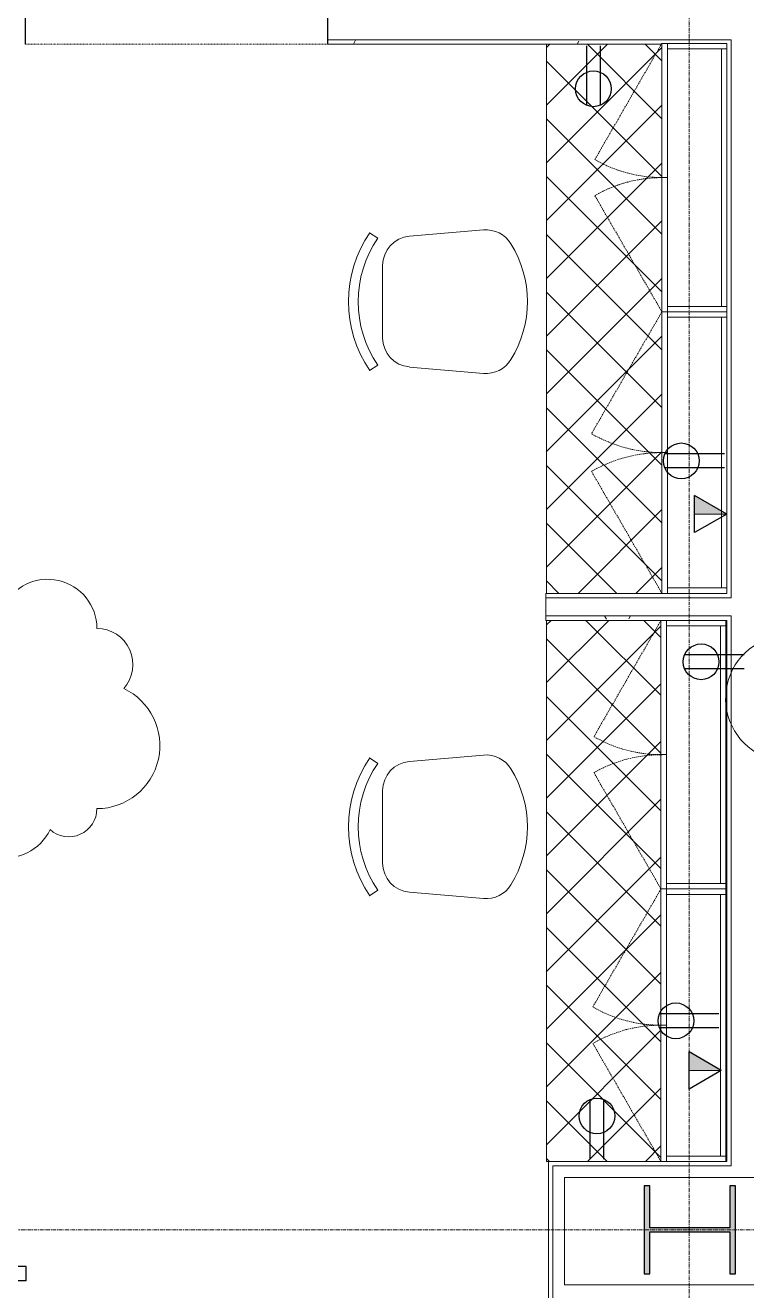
# Model space of a CAD drawing. Header units: inches. Extents: x -610 to 219, y 1022 to 1725.
# Drawn here: x -188.5 to -88.4, y 1257.6 to 1433.2 of the extents above; entities that cross this region are included whole.
import ezdxf

# ---------------------------------------------------------------- set-up
doc = ezdxf.new("R2010")
doc.units = ezdxf.units.IN
doc.header["$MEASUREMENT"] = 0
for name, pattern in [('Dash', [0.25, 0.125, -0.125]), ('Grid Line 1_2_', [0.875, 0.5, -0.125, 0.125, -0.125]), ('Hidden', [0.28125, 0.1875, -0.09375]), ('Overhead', [0.15625, 0.09375, -0.0625])]:
    doc.linetypes.add(name, pattern=pattern)
for name, color, linetype, lineweight in [('A-ANNO-NOTE', 131, 'Continuous', 9), ('A-DETL-GENF', 92, 'Overhead', 9), ('A-DETL-MEDM', 33, 'Continuous', 30), ('A-DOOR', 31, 'Continuous', 18), ('A-DOOR-FRAM', 31, 'Continuous', 30), ('A-WALL', 113, 'Continuous', 18), ('A-WALL-PATT', 111, 'Continuous', 18), ('G-ANNO-REVC', 71, 'Continuous', 9), ('I-FURN', 30, 'Continuous', 9), ('I-WALL', 2, 'Continuous', 18), ('Q-CASE', 31, 'Continuous', 9), ('Q-CASE-HDLN', 31, 'Dash', 9), ('S-COLS', 52, 'Continuous', 18), ('S-GRID', 1, 'Continuous', 9)]:
    doc.layers.add(name, color=color, linetype=linetype, lineweight=lineweight)
pattern_1 = [(0, (0, 0), (15.36, 3.84), [0.634, -10.886, 0.634, -10.886, -61.44]), (0, (0, 0), (15.36, 3.84), [-23.04, 0.634, -22.406, 0.634, -10.886, -26.88]), (0, (0, 0), (15.36, 3.84), [-57.6, 0.634, -7.046, 0.634, -18.566]), (120, (5.76, 1.92), (-11.005538, 11.38215), [0.634, -10.886, 0.634, -10.886, -61.44]), (120, (5.76, 1.92), (-11.005538, 11.38215), [-23.04, 0.634, -22.406, 0.634, -10.886, -26.88]), (120, (5.76, 1.92), (-11.005538, 11.38215), [-57.6, 0.634, -7.046, 0.634, -18.566]), (240, (7.68, 9.6), (-4.354462, -15.22215), [0.634, -10.886, 0.634, -10.886, -61.44]), (240, (7.68, 9.6), (-4.354462, -15.22215), [-23.04, 0.634, -22.406, 0.634, -10.886, -26.88]), (240, (7.68, 9.6), (-4.354462, -15.22215), [-57.6, 0.634, -7.046, 0.634, -18.566])]

# ---------------------------------------------------------------- blocks, each defined once
blk = doc.blocks.new('W-Wide Flange-Column - W12X87 2-4626827-FIRST FLOOR POWER _ SIGNAL')
at = {"layer": 'S-COLS'}
blk.add_hatch(color=250, dxfattribs=at).paths.add_polyline_path([(-6.11, -5.54), (-6.11, -6.35), (6.11, -6.35), (6.11, -5.54), (0.26, -5.54), (0.26, 5.54), (6.11, 5.54), (6.11, 6.35), (-6.11, 6.35), (-6.11, 5.54), (-0.26, 5.54), (-0.26, -5.54)], flags=0)
at = {"layer": 'S-COLS', "color": 8, "lineweight": 30}
for p, q in [((6.11, 6.35), (-6.11, 6.35)), ((-6.11, 6.35), (-6.11, 5.54)), ((-6.11, 5.54), (-0.26, 5.54)), ((-0.26, 5.54), (-0.26, -5.54)), ((0.26, -5.54), (0.26, 5.54)), ((0.26, 5.54), (6.11, 5.54)), ((6.11, 5.54), (6.11, 6.35)), ((-0.26, -5.54), (-6.11, -5.54)), ((-6.11, -5.54), (-6.11, -6.35)), ((-6.11, -6.35), (6.11, -6.35)), ((6.11, -5.54), (0.26, -5.54)), ((6.11, -6.35), (6.11, -5.54))]:
    blk.add_line(p, q, dxfattribs=at)
blk = doc.blocks.new('C-Counter Top - ADJ HEIGHT 2-4830192-FIRST FLOOR POWER _ SIGNAL')
at = {"layer": 'Q-CASE'}
h = blk.add_hatch(dxfattribs=at)
h.set_pattern_fill('FP_2', color=256, style=0, pattern_type=2)
h.set_pattern_definition([(135, (1383.399, 91.187), (-4.006467, -4.006467), []), (225, (1383.399, 91.187), (4.006467, -4.006467), [])])
h.paths.add_polyline_path([(107.86, -9.13), (32.8, -9.13), (32.8, -25), (107.86, -25), (107.86, -20.06)], flags=0)
h.paths.add_polyline_path([(29.05, -9), (-47.14, -9), (-47.14, -25), (29.05, -25), (29.05, -20.06)], flags=0)
for p, q in [((-47.14, -25), (29.05, -25)), ((32.8, -25), (107.86, -25)), ((107.86, -25), (107.86, -24.75))]:
    blk.add_line(p, q, dxfattribs=at)
blk = doc.blocks.new('Door-Opening - 42_ x 80_-4757037-FIRST FLOOR POWER _ SIGNAL')
at = {"layer": 'A-DETL-GENF'}
for p, q in [((20.68, 2.69), (-21.32, 2.69)), ((-21.32, -2.69), (20.68, -2.69))]:
    blk.add_line(p, q, dxfattribs=at)
at = {"layer": 'A-DETL-MEDM'}
for p, q in [((-21.32, 2.69), (-21.32, -2.69)), ((20.68, -2.69), (20.68, 2.69))]:
    blk.add_line(p, q, dxfattribs=at)
blk = doc.blocks.new('F-Chairs - Side 01-3064985-FIRST FLOOR POWER _ SIGNAL')
at = {"layer": 'I-FURN'}
for p, q in [((-9.57, -3.52), (-8.8, -4.64)), ((8.8, -4.64), (9.57, -3.52)), ((5.02, -5.32), (-5.02, -5.32)), ((-9.07, -9.03), (-9.96, -19.32)), ((9.96, -19.32), (9.07, -9.03))]:
    blk.add_line(p, q, dxfattribs=at)
for centre, radius, start, end in [((0, -17.51), 16.94, 55.6197, 124.3803), ((0, -17.51), 15.59, 55.6197, 124.3803), ((-5.02, -9.38), 4.06, 90, 175.0303), ((5.02, -9.38), 4.06, 4.9697, 90), ((-5.91, -19.67), 4.06, 175.0303, 238.407), ((5.91, -19.67), 4.06, 301.593, 4.9697), ((0, -10.06), 15.35, 238.407, 301.593)]:
    blk.add_arc(centre, radius, start, end, dxfattribs=at)
blk = doc.blocks.new('Single Flush - OTJ_SOLIDFLUSH_ALUM-4815211-FIRST FLOOR POWER _ SIGNAL')
at = {"layer": 'A-DOOR', "lineweight": 30}
for p, q in [((16.15625, 38.5), (16.15625, 2.6875)), ((17.90625, 38.5), (16.15625, 38.5)), ((17.90625, 2.6875), (17.90625, 38.5)), ((16.15625, 2.6875), (17.90625, 2.6875))]:
    blk.add_line(p, q, dxfattribs=at)
at = {"layer": 'A-DOOR', "lineweight": 9}
blk.add_arc((17.90625, 2.6875), 35.8125, 90, 180.5, dxfattribs=at)
at = {"layer": 'A-DOOR-FRAM'}
for p, q in [((-20, -3.0625), (-20, 2.6875)), ((-20, 2.6875), (-18, 2.6875)), ((-18, -3.0625), (-18, 2.6875)), ((18.000004, -3.0625), (18.000004, 2.6875)), ((18.000004, 2.6875), (20.000004, 2.6875)), ((20.000004, -3.0625), (20.000004, 2.6875)), ((-20, -3.0625), (-18, -3.0625)), ((18.000004, -3.0625), (20.000004, -3.0625))]:
    blk.add_line(p, q, dxfattribs=at)
blk = doc.blocks.new('CW Cupbd Ohead - 23_5_h x 13 7_8_d - 2 Doors - No Handle - 1 Shelf-4830462-FIRST FLOOR POWER _ SIGNAL')
at = {"layer": 'Q-CASE'}
for p, q in [((2, -2.36), (2.75, -2.36)), ((2, -10.57), (2, -2.36)), ((2.75, -2.36), (2.75, -10.57)), ((38.5, -2.36), (2.75, -2.36)), ((2.75, -3.11), (38.5, -3.11)), ((38.5, -2.36), (39.25, -2.36)), ((38.5, -10.57), (38.5, -2.36)), ((39.25, -10.57), (39.25, -2.36)), ((2, -10.57), (20.62, -10.57)), ((2, -10.57), (2, -11.36)), ((2.75, -10.57), (2, -10.57)), ((20.62, -11.36), (2, -11.36)), ((20.62, -11.36), (20.62, -10.57)), ((20.62, -10.57), (39.25, -10.57)), ((20.62, -10.57), (20.62, -11.36)), ((39.25, -11.36), (20.62, -11.36)), ((39.25, -10.57), (38.5, -10.57)), ((39.25, -11.36), (39.25, -10.57))]:
    blk.add_line(p, q, dxfattribs=at)
at = {"layer": 'Q-CASE', "linetype": 'Hidden'}
for p, q in [((2, -11.36), (18.13, -20.67)), ((39.25, -11.36), (23.12, -20.67))]:
    blk.add_line(p, q, dxfattribs=at)
for centre, start, end in [((2, -11.36), 330, 0.5), ((39.25, -11.36), 179.5, 210)]:
    blk.add_arc(centre, 18.62, start, end, dxfattribs=at)
at = {"layer": 'Q-CASE-HDLN'}
for p, q in [((2, -11.36), (2, -2.36)), ((2, -2.36), (39.25, -2.36)), ((39.25, -2.36), (39.25, -11.36)), ((39.25, -11.36), (2, -11.36))]:
    blk.add_line(p, q, dxfattribs=at)
blk = doc.blocks.new('CW Cupbd Ohead - 23_5_h x 13 7_8_d - 2 Doors - No Handle - 1 Shelf-4830568-FIRST FLOOR POWER _ SIGNAL')
at = {"layer": 'Q-CASE'}
for p, q in [((2, -2.36), (2.75, -2.36)), ((2, -10.57), (2, -2.36)), ((2.75, -2.36), (2.75, -10.57)), ((39.06, -2.36), (2.75, -2.36)), ((2.75, -3.11), (39.06, -3.11)), ((39.06, -2.36), (39.81, -2.36)), ((39.06, -10.57), (39.06, -2.36)), ((39.81, -10.57), (39.81, -2.36)), ((2, -10.57), (20.9, -10.57)), ((2, -10.57), (2, -11.36)), ((2.75, -10.57), (2, -10.57)), ((20.9, -11.36), (2, -11.36)), ((20.9, -11.36), (20.9, -10.57)), ((20.9, -10.57), (39.81, -10.57)), ((20.9, -10.57), (20.9, -11.36)), ((39.81, -11.36), (20.9, -11.36)), ((39.81, -10.57), (39.06, -10.57)), ((39.81, -11.36), (39.81, -10.57))]:
    blk.add_line(p, q, dxfattribs=at)
at = {"layer": 'Q-CASE', "linetype": 'Hidden'}
for p, q in [((2, -11.36), (18.37, -20.82)), ((39.81, -11.36), (23.43, -20.82))]:
    blk.add_line(p, q, dxfattribs=at)
for centre, start, end in [((2, -11.36), 330, 0.5), ((39.81, -11.36), 179.5, 210)]:
    blk.add_arc(centre, 18.91, start, end, dxfattribs=at)
at = {"layer": 'Q-CASE-HDLN'}
for p, q in [((2, -11.36), (2, -2.36)), ((2, -2.36), (39.81, -2.36)), ((39.81, -2.36), (39.81, -11.36)), ((39.81, -11.36), (2, -11.36))]:
    blk.add_line(p, q, dxfattribs=at)
blk = doc.blocks.new('CW Cupbd Ohead - 23_5_h x 13 7_8_d - 2 Doors - No Handle - 1 Shelf-4830758-FIRST FLOOR POWER _ SIGNAL')
at = {"layer": 'Q-CASE'}
for p, q in [((2, -2.36), (2.75, -2.36)), ((2, -10.57), (2, -2.36)), ((2.75, -2.36), (2.75, -10.57)), ((40.31, -2.36), (2.75, -2.36)), ((2.75, -3.11), (40.31, -3.11)), ((40.31, -2.36), (41.06, -2.36)), ((40.31, -10.57), (40.31, -2.36)), ((41.06, -10.57), (41.06, -2.36)), ((2, -10.57), (21.53, -10.57)), ((2, -10.57), (2, -11.36)), ((2.75, -10.57), (2, -10.57)), ((21.53, -11.36), (2, -11.36)), ((21.53, -11.36), (21.53, -10.57)), ((21.53, -10.57), (41.06, -10.57)), ((21.53, -10.57), (21.53, -11.36)), ((41.06, -11.36), (21.53, -11.36)), ((41.06, -10.57), (40.31, -10.57)), ((41.06, -11.36), (41.06, -10.57))]:
    blk.add_line(p, q, dxfattribs=at)
at = {"layer": 'Q-CASE', "linetype": 'Hidden'}
for p, q in [((2, -11.36), (18.91, -21.13)), ((41.06, -11.36), (24.14, -21.13))]:
    blk.add_line(p, q, dxfattribs=at)
for centre, start, end in [((2, -11.36), 330, 0.5), ((41.06, -11.36), 179.5, 210)]:
    blk.add_arc(centre, 19.53, start, end, dxfattribs=at)
at = {"layer": 'Q-CASE-HDLN'}
for p, q in [((2, -11.36), (2, -2.36)), ((2, -2.36), (41.06, -2.36)), ((41.06, -2.36), (41.06, -11.36)), ((41.06, -11.36), (2, -11.36))]:
    blk.add_line(p, q, dxfattribs=at)
blk = doc.blocks.new('Family - ___-4856881-FIRST FLOOR POWER _ SIGNAL')
at = {"layer": 'G-ANNO-REVC'}
for centre, radius, start, end in [((-185.42, 1349.48), 6.82, 360, 154.7912), ((-178.6, 1344.48), 5, 318.1897, 90), ((-82.59, 1339.76), 8.75, 90, 244.7912), ((-178.6, 1333.23), 8.75, 270, 64.7912), ((-191.27, 1324.48), 6.83, 180, 334.7912), ((-182.5, 1324.48), 3.9, 228.1897, 0)]:
    blk.add_arc(centre, radius, start, end, dxfattribs=at)

msp = doc.modelspace()

# ---------------------------------------------------------------- hatches: boundary and pattern name
at = {"layer": 'A-ANNO-NOTE'}
for points in [[(-91.19, 1365.35), (-95.65, 1367.93), (-95.65, 1365.35)], [(-91.94, 1288.16), (-96.4, 1290.74), (-96.4, 1288.16)]]:
    msp.add_hatch(color=256, dxfattribs=at).paths.add_polyline_path(points, flags=0)
at = {"layer": 'A-WALL-PATT', "lineweight": 9}
h = msp.add_hatch(dxfattribs=at)
h.set_pattern_fill('FP_1', color=256, style=0, pattern_type=2)
h.set_pattern_definition(pattern_1)
h.paths.add_polyline_path([(33.19, 1430.54), (33.19, 1431.16), (-45.44, 1431.16), (-45.44, 1430.54), (23.87, 1430.54)], flags=0)
h.paths.add_polyline_path([(-90.56, 1430.54), (-90.56, 1431.16), (-146.53, 1431.16), (-146.53, 1430.54), (-100.19, 1430.54), (-100.19, 1430.66), (-91.19, 1430.66), (-91.19, 1430.54)], flags=0)
h.paths.add_polyline_path([(-85.44, 1430.54), (-85.44, 1431.16), (-88.06, 1431.16), (-88.06, 1430.54), (-87.44, 1430.54)], flags=0)
h.paths.add_polyline_path([(-188.78, 1430.54), (-188.53, 1430.54), (-188.53, 1431.16), (-188.91, 1431.16), (-188.91, 1430.54)], flags=0)
h.paths.add_polyline_path([(-194.16, 1430.54), (-193.53, 1430.54), (-193.53, 1431.16), (-252.78, 1431.16), (-252.78, 1430.54), (-201.33, 1430.54)], flags=0)
h.paths.add_polyline_path([(-292.78, 1430.54), (-292.78, 1431.16), (-296.78, 1431.16), (-296.78, 1430.54)], flags=0)
h = msp.add_hatch(dxfattribs=at)
h.set_pattern_fill('FP_1', color=256, style=0, pattern_type=2)
h.set_pattern_definition(pattern_1)
h.paths.add_polyline_path([(-90.56, 1275.54), (-90.56, 1351.22), (-91.19, 1351.22), (-91.19, 1275.54)], flags=0)
h.paths.add_polyline_path([(-91.19, 1353.72), (-90.56, 1353.72), (-90.56, 1430.54), (-91.19, 1430.54), (-91.19, 1354.35)], flags=0)
h = msp.add_hatch(dxfattribs=at)
h.set_pattern_fill('FP_1', color=256, style=0, pattern_type=2)
h.set_pattern_definition(pattern_1)
h.paths.add_polyline_path([(-91.19, 1353.72), (-91.19, 1354.35), (-116.31, 1354.35), (-116.31, 1353.72), (-99.4, 1353.72)], flags=0)
h = msp.add_hatch(dxfattribs=at)
h.set_pattern_fill('FP_1', color=256, style=0, pattern_type=2)
h.set_pattern_definition(pattern_1)
h.paths.add_polyline_path([(-91.31, 1350.6), (-91.19, 1350.6), (-91.19, 1351.22), (-116.31, 1351.22), (-116.31, 1350.6), (-99.52, 1350.6)], flags=0)
h = msp.add_hatch(dxfattribs=at)
h.set_pattern_fill('FP_1', color=256, style=0, pattern_type=2)
h.set_pattern_definition(pattern_1)
h.paths.add_polyline_path([(-90.56, 1274.91), (-90.56, 1275.54), (-115.31, 1275.54), (-115.31, 1274.91), (-91.31, 1274.91)], flags=0)
h.paths.add_polyline_path([(-79.81, 1274.91), (-77.31, 1274.91), (-77.31, 1275.54), (-87.19, 1275.54), (-87.19, 1274.91), (-80.44, 1274.91)], flags=0)
h.paths.add_polyline_path([(-87.44, 1274.91), (-87.44, 1275.54), (-88.06, 1275.54), (-88.06, 1274.91)], flags=0)
h = msp.add_hatch(dxfattribs=at)
h.set_pattern_fill('FP_1', color=256, style=0, pattern_type=2)
h.set_pattern_definition(pattern_1)
h.paths.add_polyline_path([(-115.31, 1188.29), (-115.31, 1207.16), (-115.94, 1207.16), (-115.94, 1188.29)], flags=0)
h.paths.add_polyline_path([(-115.94, 1247.16), (-115.31, 1247.16), (-115.31, 1258.41), (-115.94, 1258.41)], flags=0)

# ---------------------------------------------------------------- linework, layer by layer
at = {"layer": 'A-ANNO-NOTE', "lineweight": 30}
for p, q in [((-110.65, 1430.33), (-110.65, 1422.07)), ((-108.73, 1430.33), (-108.73, 1422.07)), ((-91.51, 1373.69), (-99.78, 1373.69)), ((-91.51, 1371.77), (-99.78, 1371.77)), ((-91.19, 1365.35), (-95.65, 1367.93)), ((-95.65, 1362.77), (-95.65, 1367.93)), ((-91.19, 1365.35), (-95.65, 1362.77)), ((-88.76, 1345.81), (-97.03, 1345.81)), ((-88.76, 1343.89), (-97.03, 1343.89)), ((-92.26, 1296), (-100.53, 1296)), ((-92.26, 1294.08), (-100.53, 1294.08)), ((-91.94, 1288.16), (-96.4, 1290.74)), ((-96.4, 1285.58), (-96.4, 1290.74)), ((-91.94, 1288.16), (-96.4, 1285.58)), ((-110.15, 1275.86), (-110.15, 1284.13)), ((-108.23, 1275.86), (-108.23, 1284.13))]:
    msp.add_line(p, q, dxfattribs=at)
at = {"layer": 'A-ANNO-NOTE'}
for p, q in [((-91.19, 1365.35), (-95.65, 1367.93)), ((-95.65, 1367.93), (-95.65, 1365.35)), ((-95.65, 1365.35), (-91.19, 1365.35)), ((-91.94, 1288.16), (-96.4, 1290.74)), ((-96.4, 1290.74), (-96.4, 1288.16)), ((-96.4, 1288.16), (-91.94, 1288.16))]:
    msp.add_line(p, q, dxfattribs=at)
at = {"layer": 'A-ANNO-NOTE', "lineweight": 30}
for centre in [(-109.69, 1424.35), (-97.49, 1372.73), (-94.74, 1344.85), (-98.24, 1295.04), (-109.19, 1281.84)]:
    msp.add_circle(centre, 2.48, dxfattribs=at)
at = {"layer": 'A-WALL'}
for p, q in [((-90.56, 1431.16), (-146.53, 1431.16)), ((-90.56, 1431.16), (-90.56, 1353.72)), ((-116.31, 1353.72), (-90.56, 1353.72)), ((-116.31, 1351.22), (-90.56, 1351.22)), ((-90.56, 1351.22), (-90.56, 1274.91)), ((-115.31, 1274.91), (-115.31, 1247.16)), ((-90.56, 1274.91), (-115.31, 1274.91))]:
    msp.add_line(p, q, dxfattribs=at)
at = {"layer": 'I-WALL'}
for p, q in [((-146.53, 1430.54), (-100.19, 1430.54)), ((-100.19, 1354.35), (-116.31, 1354.35)), ((-116.31, 1354.35), (-116.31, 1350.6)), ((-116.31, 1350.6), (-100.31, 1350.6)), ((-91.31, 1350.6), (-91.19, 1350.6)), ((-91.19, 1350.6), (-91.19, 1275.54)), ((-115.94, 1275.54), (-115.94, 1247.16)), ((-100.31, 1275.54), (-115.94, 1275.54)), ((-91.19, 1275.54), (-91.31, 1275.54)), ((-113.69, 1258.41), (-113.69, 1273.29)), ((-113.69, 1273.29), (-80.44, 1273.29)), ((-80.44, 1258.41), (-113.69, 1258.41))]:
    msp.add_line(p, q, dxfattribs=at)
at = {"layer": 'S-GRID', "linetype": 'Grid Line 1_2_'}
for p, q in [((-96.41, 1021.94), (-96.41, 1712.92)), ((-609.99, 1266.04), (207.32, 1266.04))]:
    msp.add_line(p, q, dxfattribs=at)

# ---------------------------------------------------------------- block references
at = {"layer": 'A-DOOR'}
for name, p, rotation in [('Door-Opening - 42_ x 80_-4757037-FIRST FLOOR POWER _ SIGNAL', (-167.85, 1433.22), 180), ('Single Flush - OTJ_SOLIDFLUSH_ALUM-4815211-FIRST FLOOR POWER _ SIGNAL', (-191.47, 1240.97), 89.99999999999991)]:
    msp.add_blockref(name, p, dxfattribs=dict(at, rotation=rotation))
at = {"layer": 'G-ANNO-REVC'}
msp.add_blockref('Family - ___-4856881-FIRST FLOOR POWER _ SIGNAL', (0, 0), dxfattribs=at)
at = {"layer": 'I-FURN'}
for p, rotation in [((-144.26, 1394.82), 89.99999999999984), ((-144.26, 1321.96), 89.99999999999993)]:
    msp.add_blockref('F-Chairs - Side 01-3064985-FIRST FLOOR POWER _ SIGNAL', p, dxfattribs=dict(at, rotation=rotation))
at = {"layer": 'Q-CASE', "rotation": 269.9999999999995}
for name, p in [('C-Counter Top - ADJ HEIGHT 2-4830192-FIRST FLOOR POWER _ SIGNAL', (-91.19, 1383.4)), ('CW Cupbd Ohead - 23_5_h x 13 7_8_d - 2 Doors - No Handle - 1 Shelf-4830462-FIRST FLOOR POWER _ SIGNAL', (-88.82, 1432.66)), ('CW Cupbd Ohead - 23_5_h x 13 7_8_d - 2 Doors - No Handle - 1 Shelf-4830758-FIRST FLOOR POWER _ SIGNAL', (-88.82, 1395.41)), ('CW Cupbd Ohead - 23_5_h x 13 7_8_d - 2 Doors - No Handle - 1 Shelf-4830462-FIRST FLOOR POWER _ SIGNAL', (-88.95, 1352.59)), ('CW Cupbd Ohead - 23_5_h x 13 7_8_d - 2 Doors - No Handle - 1 Shelf-4830568-FIRST FLOOR POWER _ SIGNAL', (-88.95, 1315.34))]:
    msp.add_blockref(name, p, dxfattribs=at)
at = {"layer": 'S-COLS', "color": 55, "rotation": 89.99999999999991}
msp.add_blockref('W-Wide Flange-Column - W12X87 2-4626827-FIRST FLOOR POWER _ SIGNAL', (-96.31, 1266.04), dxfattribs=at)

doc.saveas('drawing.dxf')
